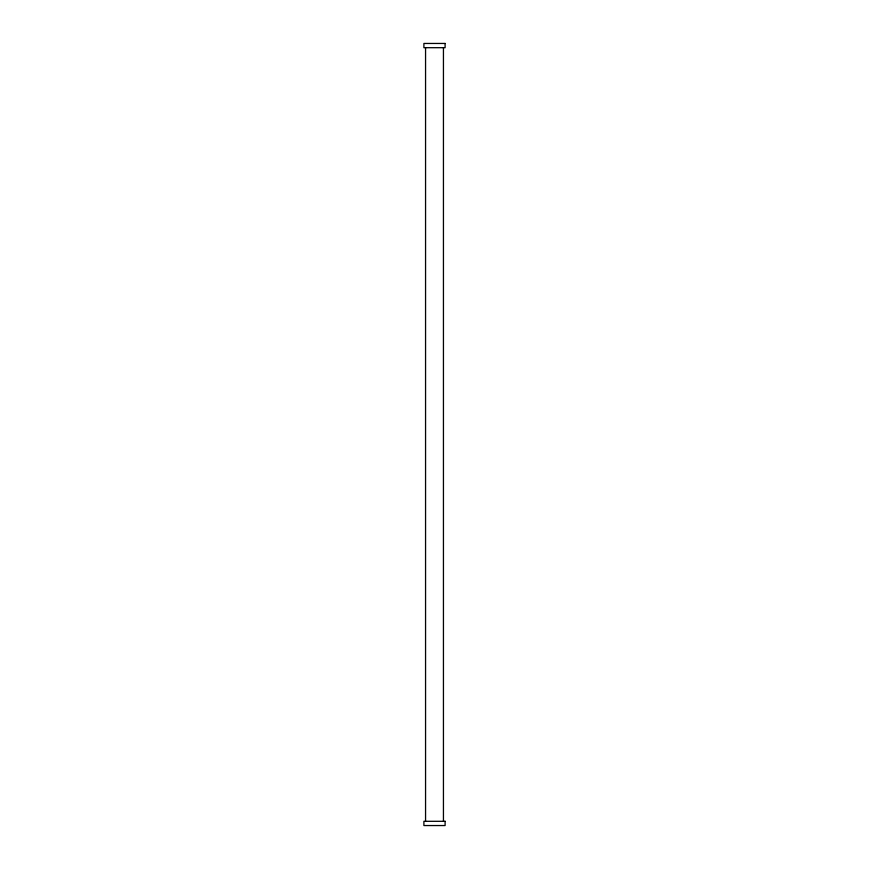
<?xml version="1.0" encoding="UTF-8"?>
<svg xmlns="http://www.w3.org/2000/svg" width="869" height="869" viewBox="0 0 869 869"><rect width="100%" height="100%" fill="white"/><g stroke="black" fill="none" stroke-linecap="round" stroke-linejoin="round"><path stroke-width="1.3" d="M443.44 47.697L443.44 821.303M425.56 47.697L425.56 821.303M445.102 43.45L423.898 43.45L423.898 47.697L445.102 47.697L445.102 43.45M445.102 821.303L423.898 821.303L423.898 825.55L445.102 825.55L445.102 821.303"/></g></svg>
